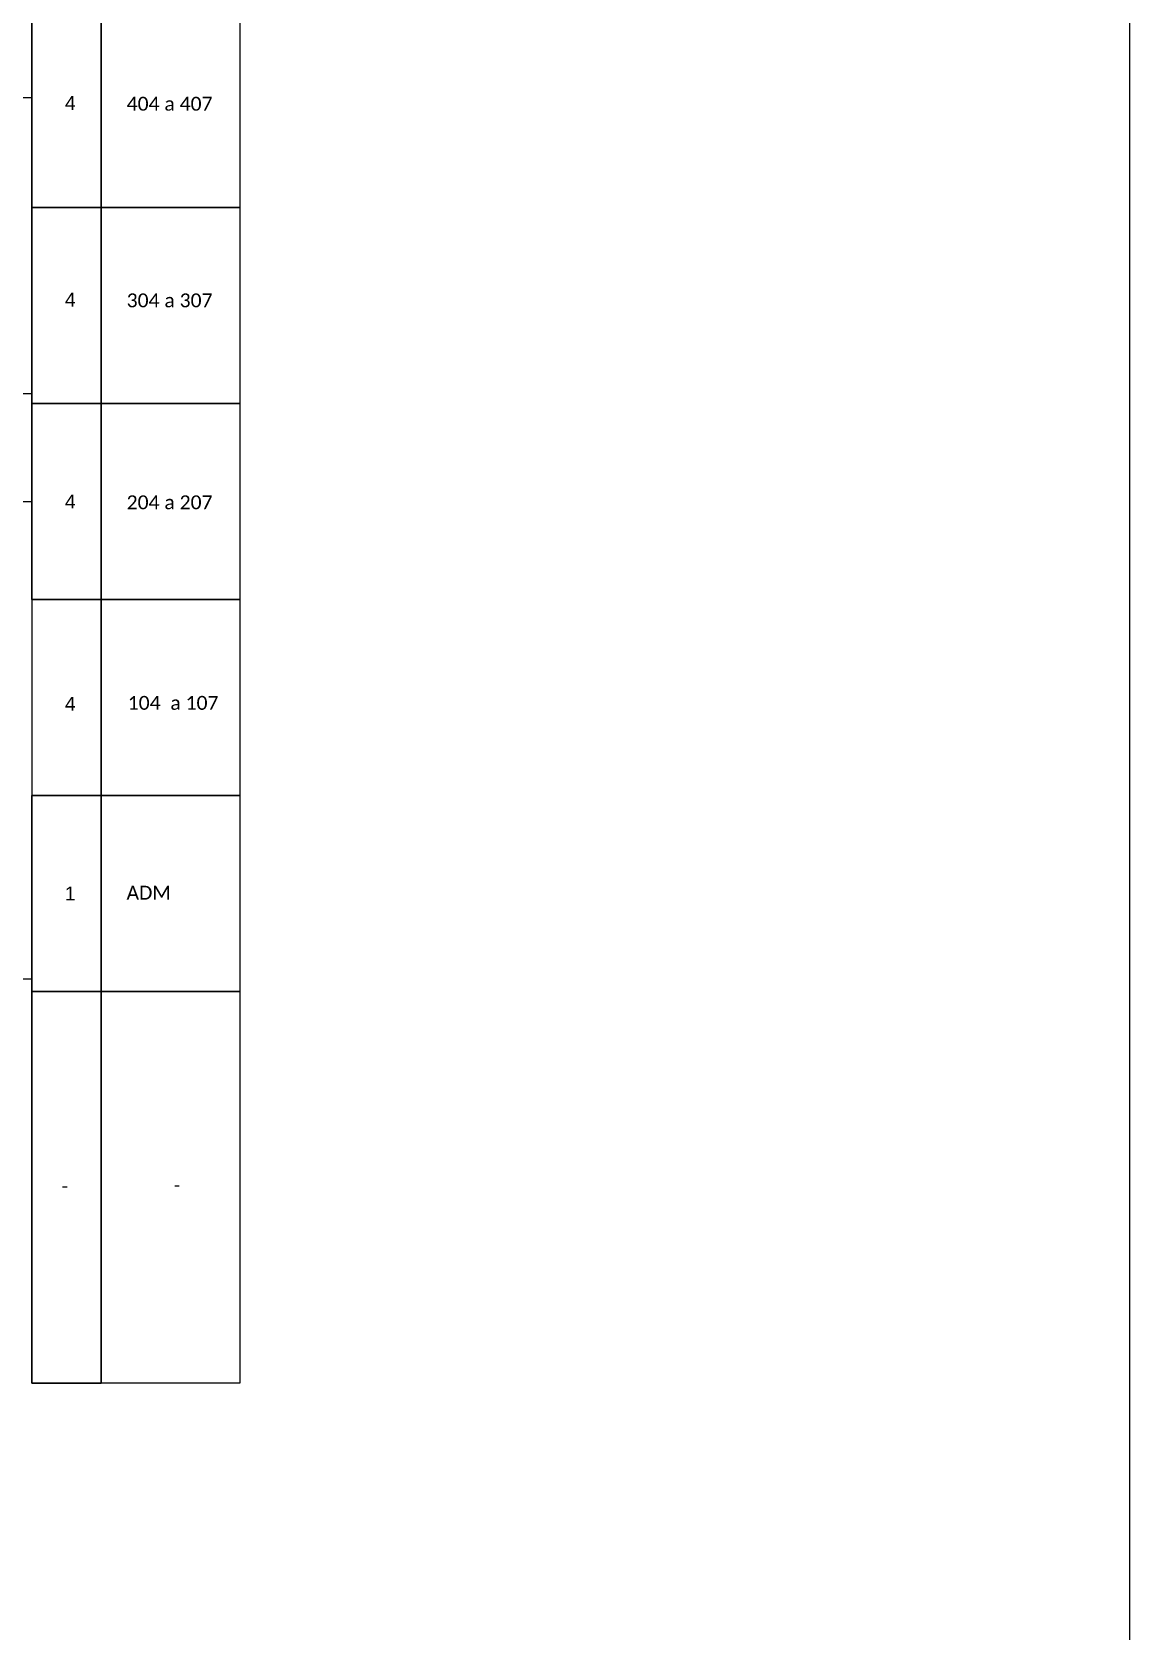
# Model space of a CAD drawing. Header units: metres. Extents: x 0 to 841, y 0 to 594.
# Drawn here: x 737.9 to 841.3, y 297.2 to 447.7 of the extents above; entities that cross this region are included whole.
import ezdxf
from ezdxf.enums import TextEntityAlignment as Align

# ---------------------------------------------------------------- set-up
doc = ezdxf.new("R2010")
doc.units = ezdxf.units.M
doc.styles.add('ARIAL', font='arial.ttf')
doc.styles.add('WMF-Calibri0', font='calibri.ttf')

msp = doc.modelspace()

# ---------------------------------------------------------------- linework, layer by layer
for p, q in [((737.94, 449.6), (737.94, 431.16)), ((737.94, 431.16), (737.94, 412.71)), ((737.94, 412.71), (737.94, 394.27)), ((737.94, 375.82), (737.94, 357.38)), ((737.94, 357.38), (737.94, 338.93)), ((737.94, 338.93), (737.94, 320.49))]:
    msp.add_line(p, q)
at = {"color": 7}
msp.add_lwpolyline([(0.27, 0.17), (841.27, 0.17), (841.27, 594.17), (0.27, 594.17)], close=True, dxfattribs=at)
for points in [[(737.94, 449.6), (744.46, 449.6), (744.46, 431.16), (737.94, 431.16)], [(744.46, 449.6), (757.5, 449.6), (757.5, 431.16), (744.46, 431.16)], [(737.94, 431.16), (744.46, 431.16), (744.46, 412.71), (737.94, 412.71)], [(744.46, 431.16), (757.5, 431.16), (757.5, 412.71), (744.46, 412.71)], [(737.94, 412.71), (744.46, 412.71), (744.46, 394.27), (737.94, 394.27)], [(744.46, 412.71), (757.5, 412.71), (757.5, 394.27), (744.46, 394.27)], [(744.46, 394.27), (757.5, 394.27), (757.5, 375.82), (744.46, 375.82)], [(737.94, 375.82), (744.46, 375.82), (744.46, 357.38), (737.94, 357.38)], [(744.46, 375.82), (757.5, 375.82), (757.5, 357.38), (744.46, 357.38)]]:
    msp.add_lwpolyline(points, close=True)
at = {"color": 3}
for points in [[(736.37, 424.25), (736.37, 441.52), (737.94, 441.52)], [(736.37, 421.56), (736.37, 413.66), (737.94, 413.66)], [(736.37, 372.34), (736.37, 403.49), (737.94, 403.49)], [(736.37, 365.4), (736.37, 358.57), (737.94, 358.57)]]:
    msp.add_lwpolyline(points, dxfattribs=at)
for points in [[(737.94, 394.27), (737.94, 375.82)], [(737.94, 394.27), (744.46, 394.27), (744.46, 375.82), (737.94, 375.82)], [(737.94, 338.93), (737.94, 357.38), (744.46, 357.38), (744.46, 338.93)], [(744.46, 338.93), (744.46, 357.38), (757.5, 357.38), (757.5, 338.93)], [(744.46, 338.93), (744.46, 320.49), (737.94, 320.49), (737.94, 338.93)], [(757.5, 338.93), (757.5, 320.49), (744.46, 320.49), (744.46, 338.93)], [(737.94, 320.49), (744.46, 320.49)]]:
    msp.add_lwpolyline(points)

# ---------------------------------------------------------------- texts
for s, height, style, p in [('404 a 407', 1.305, 'WMF-Calibri0', (746.85, 440.29)), ('304 a 307', 1.305, 'WMF-Calibri0', (746.85, 421.78)), ('204 a 207', 1.305, 'WMF-Calibri0', (746.85, 402.77)), ('104  a 107', 1.305, 'WMF-Calibri0', (746.95, 383.89)), ('ADM', 1.305, 'WMF-Calibri0', (746.84, 366.02)), ('-', 1.3, 'ARIAL', (751.29, 338.56))]:
    msp.add_text(s, height=height, dxfattribs=dict(style=style)).set_placement(p)
at = {"style": 'ARIAL', "flags": 12}
for tag, text, height, p in [('4', 'XX', 1.296, (741.54, 441.01)), ('4', 'XX', 1.296, (741.54, 422.5)), ('4', 'XX', 1.296, (741.54, 403.49)), ('4', 'XX', 1.296, (741.54, 384.46)), ('1', '0', 1.3, (741.54, 366.6)), ('-', 'XX', 1.296, (741.03, 339.11))]:
    msp.add_attdef(tag, text=text, height=height, dxfattribs=at).set_placement(p, align=Align.MIDDLE_CENTER)

doc.saveas('drawing.dxf')
